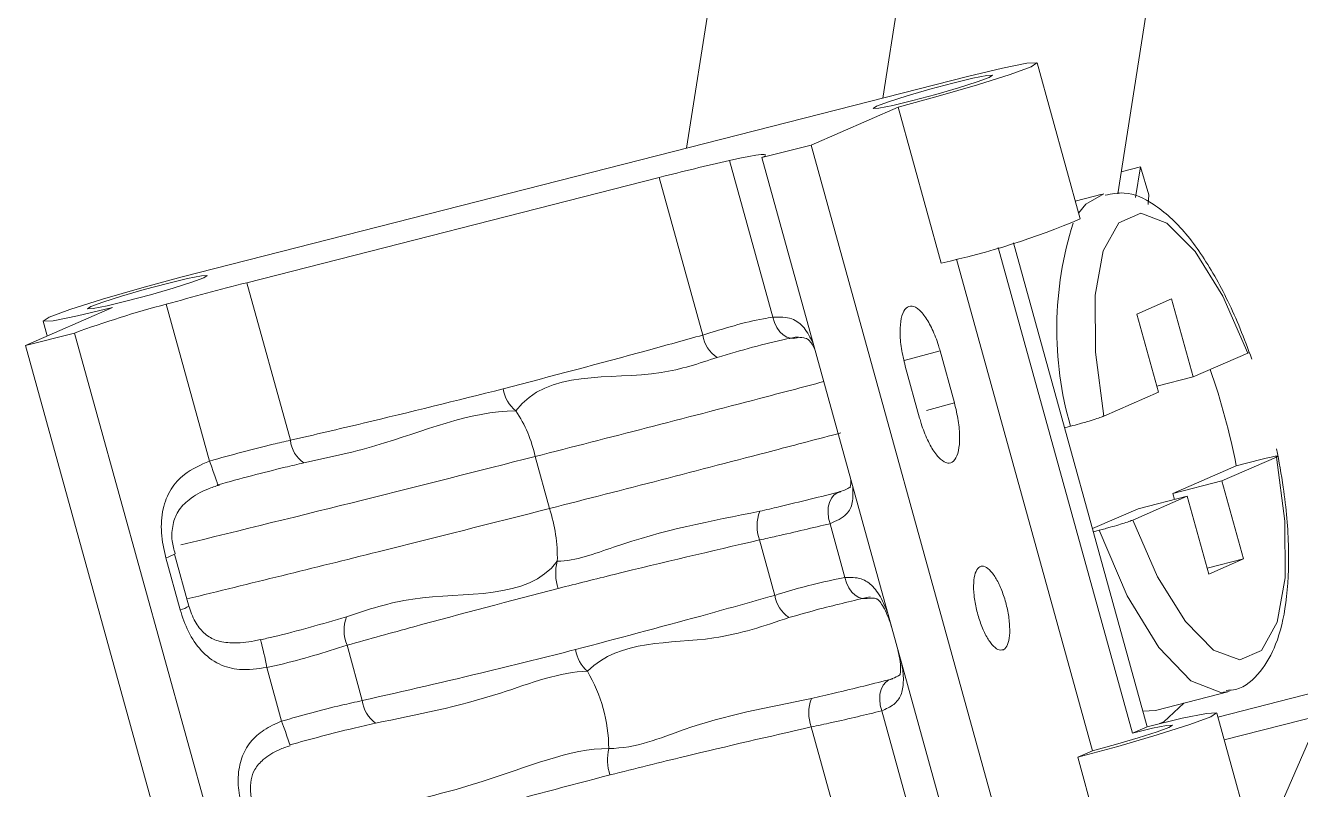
# Model space of a CAD drawing. Header units: millimetres. Extents: x 0 to 1189, y 0 to 841.
# Drawn here: x 477.684 to 482.403, y 437.672 to 440.5 of the extents above; entities that cross this region are included whole.
import ezdxf

# ---------------------------------------------------------------- set-up
doc = ezdxf.new("R2010")
doc.units = ezdxf.units.MM
doc.layers.get('0').update_dxf_attribs({"lineweight": 18})

msp = doc.modelspace()

# ---------------------------------------------------------------- linework, layer by layer
at = {"color": 7, "linetype": 'Continuous', "lineweight": 15}
for p, q in [((481.7269, 439.877), (482.0582, 441.9813)), ((481.0858, 441.683), (480.8572, 440.2309)), ((480.342, 441.3894), (480.1304, 440.0454)), ((481.5874, 439.7837), (481.4278, 440.3611)), ((478.2637, 439.5691), (481.171, 440.311)), ((480.9134, 440.1982), (480.5913, 440.0573)), ((481.073, 439.6207), (480.9134, 440.1982)), ((480.5913, 440.0573), (480.4095, 440.0109)), ((482.081, 434.6673), (480.5913, 440.0573)), ((480.4506, 439.4201), (480.2902, 440.0005)), ((481.8992, 434.621), (480.4095, 440.0109)), ((481.8105, 439.9764), (481.7397, 439.9583)), ((481.8105, 439.9764), (481.7927, 439.8636)), ((480.0298, 439.9375), (478.503, 439.5479)), ((480.191, 439.3542), (480.0298, 439.9375)), ((481.669, 439.8756), (481.569, 439.8501)), ((481.8361, 437.9047), (481.3413, 439.6949)), ((481.2845, 439.6783), (481.7813, 437.8808)), ((481.6332, 437.8159), (481.1302, 439.6356)), ((478.6642, 438.9646), (478.503, 439.5479)), ((477.6839, 439.3154), (478.006, 439.4563)), ((478.3655, 438.888), (478.2051, 439.4685)), ((481.9262, 439.4877), (481.7973, 439.4314)), ((482.006, 439.199), (481.9262, 439.4877)), ((477.7493, 439.4061), (477.7646, 439.3507)), ((481.7973, 439.4314), (481.8771, 439.1426)), ((477.8656, 439.3617), (477.6839, 439.3154)), ((479.3553, 433.9718), (477.8656, 439.3617)), ((479.1736, 433.9254), (477.6839, 439.3154)), ((481.069, 439.2953), (481.1222, 439.1028)), ((482.2077, 439.2873), (482.006, 439.199)), ((480.9934, 439.0464), (480.9402, 439.2389)), ((481.8711, 439.1646), (482.006, 439.199)), ((481.8771, 439.1426), (481.6755, 439.0544)), ((481.5303, 439.0113), (481.5516, 439.0167)), ((479.5702, 438.9046), (479.6234, 438.7121)), ((482.1124, 438.814), (482.3141, 438.9023)), ((482.1654, 438.8704), (482.2563, 438.8935)), ((481.9307, 438.7676), (482.1654, 438.8704)), ((481.9307, 438.7676), (482.1124, 438.814)), ((482.1922, 438.5253), (482.1124, 438.814)), ((481.7819, 438.6694), (481.9835, 438.7576)), ((481.8018, 438.7113), (481.9835, 438.7576)), ((481.9367, 438.7457), (481.9307, 438.7676)), ((481.9835, 438.7576), (482.0633, 438.4689)), ((481.6335, 438.6376), (481.8018, 438.7113)), ((480.7168, 438.4571), (480.6618, 438.656)), ((481.6367, 438.6263), (481.658, 438.6317)), ((480.4573, 438.3908), (480.4006, 438.5958)), ((478.256, 438.3376), (478.2028, 438.5301)), ((478.2355, 438.5435), (478.2355, 438.5434)), ((478.2887, 438.3509), (478.2355, 438.5434)), ((482.0573, 438.4908), (482.1922, 438.5253)), ((482.0633, 438.4689), (482.1922, 438.5253)), ((480.7904, 438.3793), (480.7925, 438.3795)), ((478.9305, 438.0012), (478.8739, 438.2062)), ((478.6317, 437.925), (478.5767, 438.124)), ((482.5903, 438.0662), (482.0969, 437.9402)), ((481.8662, 437.9651), (482.1388, 438.0346)), ((481.9714, 437.9919), (481.8974, 437.9231)), ((480.9669, 437.5524), (480.8532, 437.9635)), ((481.8201, 437.9626), (481.8662, 437.9651)), ((482.2524, 437.3774), (482.0928, 437.9549)), ((482.4743, 437.9463), (482.2426, 437.413)), ((480.7073, 437.4861), (480.5919, 437.9037)), ((481.7813, 437.8808), (481.8361, 437.9047)), ((481.8974, 437.9231), (481.8814, 437.9161)), ((481.5784, 437.792), (481.6332, 437.8159)), ((481.738, 437.2145), (481.5784, 437.792))]:
    msp.add_line(p, q, dxfattribs=at)
at = {"color": 8, "linetype": 'Continuous', "lineweight": 15}
for p, q in [((480.9356, 439.2602), (481.069, 439.2953)), ((481.0183, 439.0754), (481.1222, 439.1028)), ((482.4743, 437.9463), (482.1201, 437.856))]:
    msp.add_line(p, q, dxfattribs=at)
at = {"color": 7, "linetype": 'Continuous', "lineweight": 15}
for points in [[(481.171, 440.311), (481.3003, 440.3422), (481.3903, 440.36), (481.4273, 440.3618), (481.4056, 440.3473), (481.3287, 440.3187), (481.2081, 440.2803), (481.0622, 440.238), (480.9134, 440.1982)], [(480.8332, 440.2013), (480.8775, 440.2177), (480.9468, 440.2398), (481.0307, 440.2641), (481.1163, 440.287), (481.1906, 440.3049), (481.2424, 440.3152), (481.2636, 440.3163), (481.2512, 440.3079), (481.2069, 440.2914), (481.1376, 440.2694), (481.0537, 440.245), (480.9681, 440.2222), (480.8938, 440.2042), (480.8421, 440.194), (480.8208, 440.1929), (480.8332, 440.2013)], [(480.4095, 440.0109), (480.42, 440.0168), (480.4229, 440.0207), (480.4183, 440.0225), (480.4062, 440.0222), (480.3869, 440.0198), (480.3608, 440.0153), (480.3284, 440.0088), (480.2902, 440.0005)], [(481.839, 439.8369), (481.8412, 439.8736), (481.8105, 439.9764)], [(482.2077, 439.2873), (482.1154, 439.4977), (482.0126, 439.6629), (481.9083, 439.7685), (481.8115, 439.8052), (481.7307, 439.7698), (481.6729, 439.6655), (481.6431, 439.5012), (481.644, 439.2914), (481.6755, 439.0544)], [(478.2637, 439.5691), (478.1148, 439.5293), (477.9689, 439.487), (477.8484, 439.4486), (477.7714, 439.42), (477.7497, 439.4054), (477.7867, 439.4073), (477.8767, 439.4251), (478.006, 439.4563)], [(477.9258, 439.4594), (477.9701, 439.4758), (478.0394, 439.4979), (478.1233, 439.5222), (478.2089, 439.5451), (478.2832, 439.5631), (478.335, 439.5733), (478.3562, 439.5744), (478.3438, 439.566), (478.2995, 439.5496), (478.2302, 439.5275), (478.1463, 439.5032), (478.0607, 439.4803), (477.9864, 439.4623), (477.9347, 439.4521), (477.9134, 439.451), (477.9258, 439.4594)], [(478.3655, 438.888), (478.3725, 438.8683), (478.3789, 438.8496), (478.3847, 438.8329), (478.3894, 438.8189), (478.3929, 438.8082), (478.395, 438.8012), (478.3957, 438.7984), (478.3948, 438.7998)], [(481.7819, 438.6694), (481.8741, 438.4589), (481.9769, 438.2937), (482.0812, 438.1882), (482.178, 438.1515), (482.2588, 438.1868), (482.3166, 438.2912), (482.3464, 438.4554), (482.3455, 438.6652), (482.3141, 438.9023)], [(480.7017, 438.7745), (480.6882, 438.7703), (480.6763, 438.762), (480.6666, 438.7499), (480.6595, 438.7346), (480.6554, 438.7167), (480.6544, 438.697), (480.6566, 438.6765), (480.6618, 438.656)], [(480.8532, 437.9635), (480.8478, 437.9841), (480.8455, 438.0048), (480.8464, 438.0246), (480.8506, 438.0426), (480.8578, 438.0579), (480.8677, 438.0699), (480.8798, 438.078), (480.8936, 438.0818)], [(481.8361, 437.9047), (481.9654, 437.9359), (482.0553, 437.9538), (482.0923, 437.9556), (482.0707, 437.9411), (481.9937, 437.9125), (481.8731, 437.8741), (481.7273, 437.8318), (481.5784, 437.792)], [(478.6619, 437.8376), (478.6628, 437.8358), (478.6622, 437.8383), (478.6601, 437.845), (478.6565, 437.8557), (478.6516, 437.8697), (478.6456, 437.8864), (478.6389, 437.9052), (478.6317, 437.925)], [(481.6332, 437.8159), (481.7188, 437.8388), (481.8026, 437.8632), (481.872, 437.8852), (481.9162, 437.9017), (481.9287, 437.91), (481.9074, 437.909), (481.8557, 437.8987), (481.7813, 437.8808)]]:
    msp.add_lwpolyline(points, dxfattribs=at)
at = {"color": 8, "linetype": 'Continuous', "lineweight": 15}
for points in [[(481.5815, 439.805), (481.608, 439.839), (481.6749, 439.877)], [(480.4506, 439.4201), (480.4566, 439.4001), (480.4651, 439.382), (480.4758, 439.3665), (480.4882, 439.3545), (480.5018, 439.3463), (480.5159, 439.3424), (480.5251, 439.3423)], [(482.1388, 438.0346), (482.1077, 438.031), (481.9972, 438.0744), (481.8783, 438.1974), (481.7617, 438.3889), (481.658, 438.6317)], [(480.7168, 438.4571), (480.7226, 438.4369), (480.7311, 438.4186), (480.7419, 438.403), (480.7543, 438.391), (480.768, 438.3829), (480.7822, 438.3793), (480.7904, 438.3793)]]:
    msp.add_lwpolyline(points, dxfattribs=at)
at = {"color": 7, "linetype": 'Continuous', "lineweight": 15}
for centre, radius, start, end in [((482.448, 430.5161), 9.7268, 102.81719, 104.39566), ((480.4714, 442.413), 2.8563, 282.1572, 292.997), ((482.1973, 425.0961), 14.9165, 104.33918, 105.52365), ((479.1999, 435.7102), 3.8877, 104.8261, 110.0728), ((480.3072, 439.3708), 0.1174, 188.1309, 237.6919), ((479.5186, 438.3463), 2.6982, 11.1997, 19.0427), ((479.5864, 439.1781), 0.1368, 189.8172, 229.9626), ((479.111, 438.8088), 0.4691, 11.7875, 34.3312), ((478.7779, 438.9762), 0.1143, 185.8098, 236.2272), ((479.0581, 438.529), 0.5943, 358.8228, 17.9486), ((480.5393, 438.6471), 0.1479, 158.2798, 200.2749), ((479.8141, 438.4721), 0.1679, 164.5704, 199.3587), ((480.5782, 438.4101), 0.1224, 189.0555, 236.0497), ((479.0065, 438.2613), 0.1436, 159.5869, 202.5341), ((477.6058, 437.9566), 0.9852, 9.782, 15.8876), ((479.8621, 438.2169), 0.1455, 190.6932, 227.5113), ((479.2723, 437.8201), 0.5704, 0.3989, 30.5019), ((479.0486, 438.0144), 0.1188, 186.3897, 234.3117), ((480.7364, 437.9551), 0.1534, 159.5654, 199.5755), ((480.0147, 437.783), 0.1768, 166.5733, 198.7329)]:
    msp.add_arc(centre, radius, start, end, dxfattribs=at)
at = {"color": 8, "linetype": 'Continuous', "lineweight": 15}
for centre, radius, start, end in [((482.7986, 439.3758), 1.2977, 162.3971, 196.0651), ((478.1839, 438.6239), 0.0957, 281.4227, 302.669), ((478.2371, 438.4313), 0.0956, 281.4335, 302.6977)]:
    msp.add_arc(centre, radius, start, end, dxfattribs=at)
at = {"color": 7, "linetype": 'Continuous', "lineweight": 15}
for points, knots in [([(482.2228, 439.2651), (482.2087, 439.3031), (482.1675, 439.4142), (482.0866, 439.5793), (481.9791, 439.7388), (481.871, 439.8379), (481.7662, 439.8885), (481.704, 439.8763), (481.6803, 439.8716)], [0, 0, 0, 0, 0.0929085, 0.2716901, 0.4533309, 0.6412306, 0.7870554, 0.8768945, 0.8768945, 0.8768945, 0.8768945]), ([(480.9402, 439.2389), (480.9349, 439.2609), (480.9244, 439.3048), (480.9196, 439.3673), (480.9238, 439.4183), (480.9373, 439.4522), (480.9584, 439.4653), (480.9846, 439.4561), (481.0132, 439.4255), (481.0407, 439.3771), (481.059, 439.3302), (481.0671, 439.302), (481.069, 439.2953)], [0, 0, 0, 0, 0.0481071, 0.0962076, 0.144308, 0.1924124, 0.2405143, 0.2886141, 0.3367192, 0.3848192, 0.4329217, 0.4479982, 0.4479982, 0.4479982, 0.4479982]), ([(480.191, 439.3542), (480.2688, 439.3783), (480.3602, 439.4067), (480.4389, 439.4183), (480.4506, 439.4201)], [0, 0, 0, 0, 0.227937, 0.2681679, 0.2681679, 0.2681679, 0.2681679]), ([(479.4516, 439.1548), (479.6299, 439.2019), (479.8768, 439.267), (480.1227, 439.3352), (480.191, 439.3542)], [0, 0, 0, 0, 0.5531681, 0.7657966, 0.7657966, 0.7657966, 0.7657966]), ([(480.5432, 439.348), (480.5295, 439.3454), (480.4347, 439.3269), (480.3322, 439.2971), (480.2444, 439.2716)], [0, 0, 0, 0, 0.0445632, 0.30845, 0.30845, 0.30845, 0.30845]), ([(480.5252, 439.3415), (480.5304, 439.3424), (480.5516, 439.3462), (480.5725, 439.3428), (480.5771, 439.3412), (480.5873, 439.3318), (480.5999, 439.3141), (480.6058, 439.3001), (480.6064, 439.2988)], [0, 0, 0, 0, 0.0085783, 0.0351176, 0.0614387, 0.0830708, 0.1022412, 0.1042319, 0.1042319, 0.1042319, 0.1042319]), ([(480.2444, 439.2716), (480.1773, 439.2492), (479.935, 439.1685), (479.6168, 439.2312), (479.4984, 439.0734), (479.4984, 439.0734)], [0, 0, 0, 0, 0.2168708, 0.7822578, 0.7822721, 0.7822721, 0.7822721, 0.7822721]), ([(482.2122, 439.2905), (482.2126, 439.2903), (482.2137, 439.29), (482.21, 439.2883), (482.2077, 439.2873)], [0, 0, 0, 0, 0.002409925, 0.006674682, 0.006674682, 0.006674682, 0.006674682]), ([(478.6642, 438.9646), (478.7539, 438.9855), (479.0169, 439.0467), (479.279, 439.1119), (479.4516, 439.1548)], [0, 0, 0, 0, 0.2762016, 0.8100261, 0.8100261, 0.8100261, 0.8100261]), ([(481.1222, 439.1028), (481.1275, 439.0809), (481.138, 439.037), (481.1429, 438.9745), (481.1386, 438.9235), (481.1251, 438.8895), (481.1041, 438.8765), (481.0778, 438.8857), (481.0493, 438.9162), (481.0218, 438.9646), (481.0035, 439.0116), (480.9953, 439.0397), (480.9934, 439.0464)], [0, 0, 0, 0, 0.0481071, 0.0962073, 0.1443075, 0.1924079, 0.2405091, 0.2886128, 0.3367138, 0.384819, 0.4329202, 0.4479885, 0.4479885, 0.4479885, 0.4479885]), ([(479.4984, 439.0734), (479.4984, 439.0734), (479.3282, 439.0734), (479.063, 438.9555), (478.803, 438.9001), (478.7144, 438.8812)], [0, 0, 0, 0, 0.0000124, 0.5332054, 0.8085076, 0.8085076, 0.8085076, 0.8085076]), ([(481.6755, 439.0544), (481.6725, 439.0532), (481.665, 439.0501), (481.644, 439.043), (481.6175, 439.0349), (481.5891, 439.0267), (481.5677, 439.0209), (481.5546, 439.0175), (481.5516, 439.0167)], [0, 0, 0, 0, 0.0190558, 0.0480561, 0.0765769, 0.0945214, 0.1214294, 0.1295635, 0.1295635, 0.1295635, 0.1295635]), ([(478.3655, 438.888), (478.4448, 438.9101), (478.5464, 438.9384), (478.6431, 438.9599), (478.6642, 438.9646)], [0, 0, 0, 0, 0.2408805, 0.3084501, 0.3084501, 0.3084501, 0.3084501]), ([(482.1275, 438.0387), (482.1399, 438.0394), (482.19, 438.0422), (482.2594, 438.1072), (482.3186, 438.2114), (482.3542, 438.3619), (482.3632, 438.5595), (482.3469, 438.7589), (482.3233, 438.8859), (482.3144, 438.9335)], [0, 0, 0, 0, 0.0476225, 0.1918894, 0.3379193, 0.5132283, 0.7024071, 0.8870378, 0.9979313, 0.9979313, 0.9979313, 0.9979313]), ([(478.2028, 438.5301), (478.1962, 438.5607), (478.1832, 438.6208), (478.1889, 438.7093), (478.2177, 438.7843), (478.2759, 438.8487), (478.3325, 438.8735), (478.3655, 438.888)], [0, 0, 0, 0, 0.0917584, 0.1800753, 0.2609265, 0.3359155, 0.4410217, 0.4410217, 0.4410217, 0.4410217]), ([(482.3141, 438.9023), (482.3166, 438.9035), (482.3221, 438.9063), (482.3171, 438.9068), (482.3015, 438.9042), (482.2796, 438.8994), (482.2629, 438.8952), (482.2563, 438.8935)], [0, 0, 0, 0, 0.01449938, 0.03058108, 0.04635339, 0.06173539, 0.07200465, 0.07200465, 0.07200465, 0.07200465]), ([(478.7144, 438.8812), (478.6912, 438.8758), (478.5877, 438.8516), (478.4791, 438.8225), (478.3948, 438.7998)], [0, 0, 0, 0, 0.073882, 0.3297781, 0.3297781, 0.3297781, 0.3297781]), ([(478.2381, 438.544), (478.2334, 438.5602), (478.2228, 438.5968), (478.2274, 438.6537), (478.247, 438.7051), (478.2895, 438.7494), (478.3468, 438.7813), (478.3876, 438.7944), (478.4023, 438.7991)], [0, 0, 0, 0, 0.0472724, 0.1071106, 0.1622371, 0.226807, 0.3046113, 0.3483721, 0.3483721, 0.3483721, 0.3483721]), ([(480.7376, 438.824), (480.738, 438.8204), (480.7396, 438.8062), (480.7371, 438.7928), (480.7361, 438.7916), (480.7389, 438.7933), (480.7215, 438.7819), (480.7007, 438.7753), (480.6924, 438.7727)], [0, 0, 0, 0, 0.00446525, 0.01756751, 0.03153366, 0.05229249, 0.06979605, 0.08122239, 0.08122239, 0.08122239, 0.08122239]), ([(480.4019, 438.7018), (480.4254, 438.7073), (480.5303, 438.7321), (480.6268, 438.7559), (480.7017, 438.7745)], [0, 0, 0, 0, 0.0691141, 0.3084381, 0.3084381, 0.3084381, 0.3084381]), ([(479.6522, 438.5168), (479.6522, 438.5168), (479.7204, 438.5168), (479.9714, 438.618), (480.2216, 438.6667), (480.4019, 438.7018)], [0, 0, 0, 0, 0.0000126, 0.216008, 0.7732207, 0.7732207, 0.7732207, 0.7732207]), ([(480.6618, 438.656), (480.5982, 438.6408), (480.5168, 438.6213), (480.4215, 438.6004), (480.4006, 438.5958)], [0, 0, 0, 0, 0.2093402, 0.2680758, 0.2680758, 0.2680758, 0.2680758]), ([(481.658, 438.6317), (481.6653, 438.6336), (481.6786, 438.6371), (481.7035, 438.644), (481.731, 438.652), (481.7582, 438.6606), (481.7744, 438.6663), (481.7802, 438.6687), (481.7819, 438.6694)], [0, 0, 0, 0, 0.0191952, 0.0350918, 0.0626429, 0.090176, 0.1181829, 0.1295607, 0.1295607, 0.1295607, 0.1295607]), ([(480.4006, 438.5958), (480.2212, 438.554), (479.9725, 438.496), (479.7248, 438.4338), (479.6557, 438.4165)], [0, 0, 0, 0, 0.552417, 0.7662143, 0.7662143, 0.7662143, 0.7662143]), ([(478.8719, 438.3114), (478.9506, 438.3377), (479.1994, 438.421), (479.5423, 438.3703), (479.6522, 438.5168), (479.6522, 438.5168)], [0, 0, 0, 0, 0.2582223, 0.8164236, 0.8164387, 0.8164387, 0.8164387, 0.8164387]), ([(481.3026, 438.1892), (481.2963, 438.1883), (481.2838, 438.1867), (481.261, 438.2064), (481.2385, 438.2404), (481.2183, 438.2863), (481.2028, 438.3385), (481.1938, 438.3912), (481.1922, 438.4386), (481.1983, 438.4751), (481.2092, 438.4932), (481.2233, 438.5004), (481.2404, 438.4967), (481.2631, 438.4749), (481.2854, 438.4383), (481.3049, 438.3909), (481.3193, 438.3381), (481.3271, 438.2859), (481.3272, 438.2402), (481.3198, 438.2061), (481.3098, 438.1926), (481.3033, 438.1895), (481.3026, 438.1892)], [0, 0, 0, 0, 0.0384745, 0.0769503, 0.1154198, 0.1538979, 0.1923709, 0.2308421, 0.269315, 0.307789, 0.346263, 0.3652968, 0.4037675, 0.4422456, 0.4807198, 0.5191893, 0.5576651, 0.5961378, 0.6346175, 0.6730858, 0.711559, 0.7166319, 0.7166319, 0.7166319, 0.7166319]), ([(479.6557, 438.4165), (479.4773, 438.3697), (479.2162, 438.3013), (478.9562, 438.2291), (478.8739, 438.2062)], [0, 0, 0, 0, 0.5531774, 0.8096119, 0.8096119, 0.8096119, 0.8096119]), ([(480.4573, 438.3908), (480.4912, 438.4011), (480.5842, 438.4292), (480.6653, 438.4463), (480.7168, 438.4571)], [0, 0, 0, 0, 0.0977134, 0.2679967, 0.2679967, 0.2679967, 0.2679967]), ([(479.7191, 438.1899), (479.874, 438.2309), (480.1206, 438.296), (480.366, 438.3651), (480.4573, 438.3908)], [0, 0, 0, 0, 0.4804877, 0.7649796, 0.7649796, 0.7649796, 0.7649796]), ([(480.8097, 438.3856), (480.7488, 438.3714), (480.6517, 438.3487), (480.5483, 438.3194), (480.5098, 438.3085)], [0, 0, 0, 0, 0.1941616, 0.3096727, 0.3096727, 0.3096727, 0.3096727]), ([(480.7904, 438.3788), (480.802, 438.3797), (480.8269, 438.3816), (480.8344, 438.3775), (480.8414, 438.3739), (480.8562, 438.3542), (480.8714, 438.3241), (480.8834, 438.2948), (480.8891, 438.2755), (480.8901, 438.2721)], [0, 0, 0, 0, 0.0299236, 0.0641201, 0.09314, 0.1125113, 0.1336491, 0.1598287, 0.1656138, 0.1656138, 0.1656138, 0.1656138]), ([(478.5767, 438.124), (478.5429, 438.1192), (478.4814, 438.1106), (478.3962, 438.1327), (478.3318, 438.1832), (478.2838, 438.2546), (478.2653, 438.31), (478.256, 438.3376)], [0, 0, 0, 0, 0.0982535, 0.1784356, 0.2648067, 0.3495688, 0.4340731, 0.4340731, 0.4340731, 0.4340731]), ([(478.5534, 438.2272), (478.546, 438.2255), (478.5108, 438.2175), (478.4524, 438.2118), (478.3896, 438.221), (478.3481, 438.2449), (478.3133, 438.2867), (478.2956, 438.326), (478.2893, 438.3488), (478.2888, 438.3509)], [0, 0, 0, 0, 0.0206337, 0.0988441, 0.1593046, 0.216007, 0.2689267, 0.3277793, 0.3337333, 0.3337333, 0.3337333, 0.3337333]), ([(478.5534, 438.2263), (478.5693, 438.2299), (478.6794, 438.2551), (478.7831, 438.2854), (478.8719, 438.3114)], [0, 0, 0, 0, 0.0476446, 0.3297616, 0.3297616, 0.3297616, 0.3297616]), ([(480.5098, 438.3085), (480.4194, 438.278), (480.1761, 438.1958), (479.8851, 438.2309), (479.7638, 438.1096), (479.7638, 438.1096)], [0, 0, 0, 0, 0.2891532, 0.7786303, 0.7786463, 0.7786463, 0.7786463, 0.7786463]), ([(478.8739, 438.2062), (478.7914, 438.18), (478.6944, 438.1492), (478.592, 438.1273), (478.5767, 438.124)], [0, 0, 0, 0, 0.2622085, 0.3084877, 0.3084877, 0.3084877, 0.3084877]), ([(478.9305, 438.0012), (479.0864, 438.0369), (479.3499, 438.0973), (479.6121, 438.1631), (479.7191, 438.1899)], [0, 0, 0, 0, 0.4796426, 0.8109079, 0.8109079, 0.8109079, 0.8109079]), ([(480.9104, 438.1988), (480.9132, 438.1872), (480.9195, 438.1608), (480.9232, 438.1281), (480.9229, 438.1045), (480.92, 438.0955), (480.9216, 438.0991), (480.9182, 438.0931), (480.8949, 438.084), (480.8837, 438.0797)], [0, 0, 0, 0, 0.0164156, 0.037119, 0.0532125, 0.0693348, 0.0901689, 0.1184377, 0.1447816, 0.1447816, 0.1447816, 0.1447816]), ([(479.7638, 438.1096), (479.7638, 438.1096), (479.6655, 438.1096), (479.3882, 437.999), (479.1312, 437.9481), (478.9793, 437.918)], [0, 0, 0, 0, 0.00001, 0.3307565, 0.8086856, 0.8086856, 0.8086856, 0.8086856]), ([(480.5927, 438.0087), (480.621, 438.0153), (480.7258, 438.0397), (480.8229, 438.0641), (480.8936, 438.0818)], [0, 0, 0, 0, 0.083892, 0.3097409, 0.3097409, 0.3097409, 0.3097409]), ([(478.6317, 437.925), (478.7063, 437.9462), (478.8077, 437.9749), (478.9049, 437.9957), (478.9305, 438.0012)], [0, 0, 0, 0, 0.2269621, 0.3084782, 0.3084782, 0.3084782, 0.3084782]), ([(479.8428, 437.8241), (479.8428, 437.8241), (479.9447, 437.8241), (480.1772, 437.9276), (480.4327, 437.9774), (480.5927, 438.0087)], [0, 0, 0, 0, 0.0000113, 0.2892385, 0.7736686, 0.7736686, 0.7736686, 0.7736686]), ([(480.8532, 437.9635), (480.7936, 437.9489), (480.7125, 437.9291), (480.6171, 437.909), (480.5919, 437.9037)], [0, 0, 0, 0, 0.1972522, 0.2681064, 0.2681064, 0.2681064, 0.2681064]), ([(478.7681, 437.4314), (478.7395, 437.4278), (478.7045, 437.4233), (478.6469, 437.4298), (478.5939, 437.4476), (478.5382, 437.4971), (478.4987, 437.5642), (478.4751, 437.6394), (478.4681, 437.7168), (478.4804, 437.789), (478.5135, 437.8496), (478.5656, 437.896), (478.6092, 437.9152), (478.6317, 437.925)], [0, 0, 0, 0, 0.0840637, 0.1030213, 0.1755816, 0.2540394, 0.3301952, 0.4072001, 0.4838087, 0.5563011, 0.623722, 0.691146, 0.7629777, 0.7629777, 0.7629777, 0.7629777]), ([(478.9793, 437.918), (478.9513, 437.9115), (478.8481, 437.8878), (478.7404, 437.8587), (478.6619, 437.8376)], [0, 0, 0, 0, 0.0886814, 0.3274577, 0.3274577, 0.3274577, 0.3274577]), ([(480.5919, 437.9037), (480.436, 437.868), (480.1872, 437.811), (479.9397, 437.7493), (479.8473, 437.7263)], [0, 0, 0, 0, 0.4796514, 0.7654679, 0.7654679, 0.7654679, 0.7654679]), ([(478.746, 437.535), (478.7204, 437.5304), (478.675, 437.5224), (478.6146, 437.5274), (478.5753, 437.545), (478.546, 437.5754), (478.5252, 437.6165), (478.5149, 437.6629), (478.517, 437.709), (478.5319, 437.7498), (478.5652, 437.7878), (478.6133, 437.8173), (478.6496, 437.8297), (478.6635, 437.8344)], [0, 0, 0, 0, 0.072319, 0.1282162, 0.1795682, 0.2242101, 0.2664172, 0.3112648, 0.354698, 0.3964639, 0.4475924, 0.5143192, 0.5551476, 0.5551476, 0.5551476, 0.5551476]), ([(479.0621, 437.6181), (479.1661, 437.6431), (479.4219, 437.7046), (479.7001, 437.8241), (479.8428, 437.8241), (479.8428, 437.8241)], [0, 0, 0, 0, 0.328729, 0.8085767, 0.8085867, 0.8085867, 0.8085867, 0.8085867]), ([(479.8473, 437.7263), (479.6923, 437.6856), (479.431, 437.6171), (479.171, 437.5439), (479.0651, 437.5141)], [0, 0, 0, 0, 0.4804985, 0.8104203, 0.8104203, 0.8104203, 0.8104203])]:
    msp.add_open_spline(points, degree=3, knots=knots, dxfattribs=at)
at = {"color": 8, "linetype": 'Continuous', "lineweight": 15}
for points, knots in [([(480.4506, 439.4201), (480.4749, 439.4205), (480.5189, 439.4214), (480.5673, 439.3857), (480.589, 439.3437), (480.5997, 439.3229)], [0, 0, 0, 0, 0.0739477, 0.1342959, 0.1939174, 0.1939174, 0.1939174, 0.1939174]), ([(479.5702, 438.9046), (479.8448, 438.975), (480.1961, 439.0649), (480.5593, 439.1609), (480.6387, 439.1819)], [0, 0, 0, 0, 0.862721, 1.103815, 1.103815, 1.103815, 1.103815]), ([(479.6234, 438.7121), (479.898, 438.7825), (480.2524, 438.8733), (480.6187, 438.9701), (480.7012, 438.9918)], [0, 0, 0, 0, 0.86286, 1.113461, 1.113461, 1.113461, 1.113461]), ([(478.2585, 438.5773), (478.4822, 438.6321), (478.9067, 438.7361), (479.3571, 438.8505), (479.5702, 438.9046)], [0, 0, 0, 0, 0.712094, 1.351943, 1.351943, 1.351943, 1.351943]), ([(480.7459, 438.7938), (480.7466, 438.7727), (480.7478, 438.7316), (480.7237, 438.6835), (480.6846, 438.6661), (480.6618, 438.656)], [0, 0, 0, 0, 0.054408, 0.106061, 0.1784573, 0.1784573, 0.1784573, 0.1784573]), ([(478.2814, 438.3773), (478.515, 438.4346), (478.9494, 438.541), (479.4103, 438.658), (479.6234, 438.7121)], [0, 0, 0, 0, 0.743626, 1.383189, 1.383189, 1.383189, 1.383189]), ([(480.7168, 438.4571), (480.7376, 438.4574), (480.7632, 438.4577), (480.8002, 438.4422), (480.8319, 438.4149), (480.8604, 438.3651), (480.8739, 438.327), (480.8787, 438.3136)], [0, 0, 0, 0, 0.0674181, 0.0826202, 0.1408108, 0.2037348, 0.2378182, 0.2378182, 0.2378182, 0.2378182]), ([(480.9253, 438.145), (480.9261, 438.141), (480.9321, 438.1137), (480.935, 438.0696), (480.9267, 438.0193), (480.9001, 437.9842), (480.8692, 437.9705), (480.8532, 437.9635)], [0, 0, 0, 0, 0.0092047, 0.063668, 0.1143153, 0.1649669, 0.2189337, 0.2189337, 0.2189337, 0.2189337])]:
    msp.add_open_spline(points, degree=3, knots=knots, dxfattribs=at)

doc.saveas('drawing.dxf')
